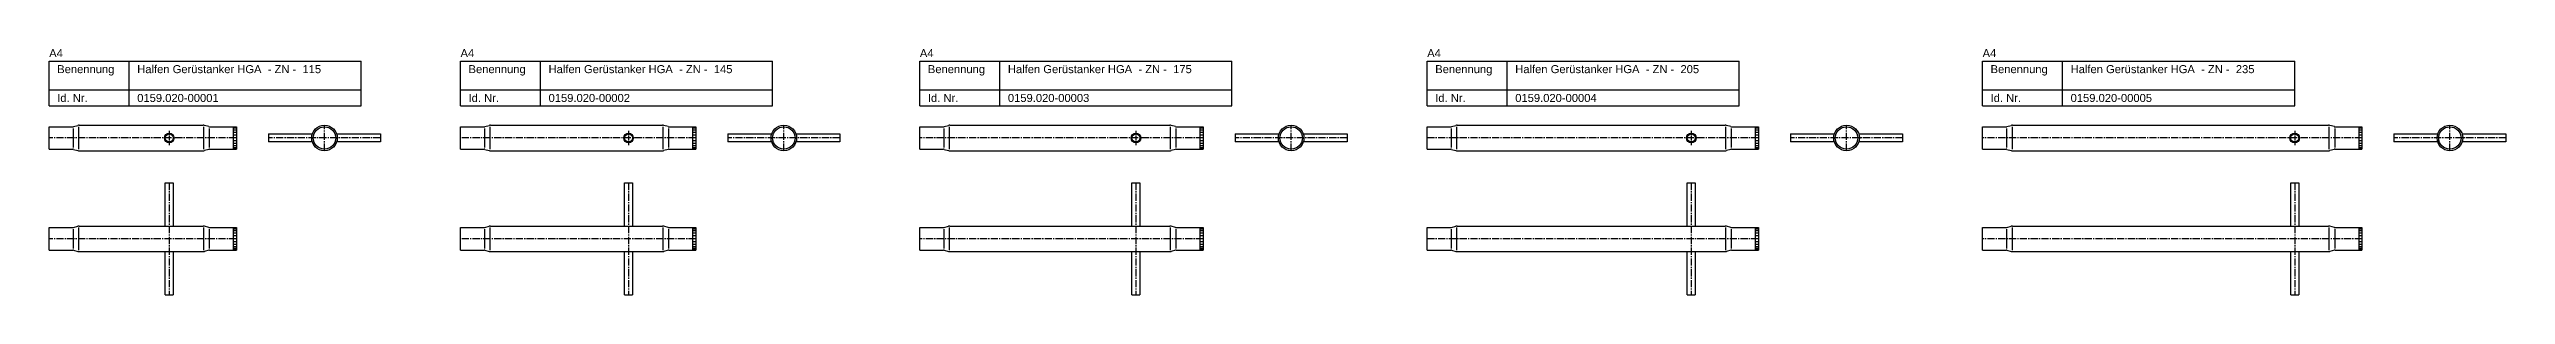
# Model space of a CAD drawing. Header units: millimetres. Extents: x -166 to 3147, y 65 to 219.
# Drawn here: x -166 to 1369, y 65 to 219 of the extents above; entities that cross this region are included whole.
import ezdxf

# ---------------------------------------------------------------- set-up
doc = ezdxf.new("R2010")
doc.units = ezdxf.units.MM
doc.linetypes.add('MITTE2', pattern=[1.125, 0.75, -0.125, 0.125, -0.125])
doc.layers.add('HALFEN', color=2, linetype='Continuous')
doc.styles.add('ARIAL50', font='ARIAL.TTF', dxfattribs={"height": 5})

msp = doc.modelspace()

# ---------------------------------------------------------------- linework, layer by layer
at = {"layer": 'HALFEN'}
for p, q in [((-165.7, 211.4), (29.3, 211.4)), ((-165.7, 183.4), (-165.7, 211.4)), ((-115.7, 183.4), (-115.7, 211.4)), ((29.3, 183.4), (29.3, 211.4)), ((91.3, 211.4), (286.3, 211.4)), ((91.3, 183.4), (91.3, 211.4)), ((141.3, 183.4), (141.3, 211.4)), ((286.3, 183.4), (286.3, 211.4)), ((378.3, 211.4), (573.3, 211.4)), ((378.3, 183.4), (378.3, 211.4)), ((428.3, 183.4), (428.3, 211.4)), ((573.3, 183.4), (573.3, 211.4)), ((695.3, 211.4), (890.3, 211.4)), ((695.3, 183.4), (695.3, 211.4)), ((745.3, 183.4), (745.3, 211.4)), ((890.3, 183.4), (890.3, 211.4)), ((1042.3, 211.4), (1237.3, 211.4)), ((1042.3, 183.4), (1042.3, 211.4)), ((1092.3, 183.4), (1092.3, 211.4)), ((1237.3, 183.4), (1237.3, 211.4)), ((-165.7, 193.4), (29.3, 193.4)), ((91.3, 193.4), (286.3, 193.4)), ((378.3, 193.4), (573.3, 193.4)), ((695.3, 193.4), (890.3, 193.4)), ((1042.3, 193.4), (1237.3, 193.4)), ((-165.7, 183.4), (29.3, 183.4)), ((-165.7, 170.4), (-151, 170.4)), ((-165.7, 156.4), (-165.7, 170.4)), ((-150.5, 170.5), (-147.8, 171.3)), ((-146.9, 171.4), (-69.6, 171.4)), ((-65.9, 170.5), (-68.7, 171.3)), ((-65.5, 170.4), (-48.7, 170.4)), ((-50.7, 170.4), (-50.7, 156.4)), ((-48.7, 170.4), (-48.7, 156.4)), ((91.3, 183.4), (286.3, 183.4)), ((91.3, 170.4), (106, 170.4)), ((91.3, 156.4), (91.3, 170.4)), ((106.5, 170.5), (109.2, 171.3)), ((110.1, 171.4), (217.4, 171.4)), ((221.1, 170.5), (218.3, 171.3)), ((221.5, 170.4), (238.3, 170.4)), ((236.3, 170.4), (236.3, 156.4)), ((238.3, 170.4), (238.3, 156.4)), ((378.3, 183.4), (573.3, 183.4)), ((378.3, 170.4), (393, 170.4)), ((378.3, 156.4), (378.3, 170.4)), ((393.5, 170.5), (396.2, 171.3)), ((397.1, 171.4), (534.4, 171.4)), ((538.1, 170.5), (535.3, 171.3)), ((538.5, 170.4), (555.3, 170.4)), ((553.3, 170.4), (553.3, 156.4)), ((555.3, 170.4), (555.3, 156.4)), ((695.3, 183.4), (890.3, 183.4)), ((695.3, 170.4), (710, 170.4)), ((695.3, 156.4), (695.3, 170.4)), ((710.5, 170.5), (713.2, 171.3)), ((714.1, 171.4), (881.4, 171.4)), ((885.1, 170.5), (882.3, 171.3)), ((885.5, 170.4), (902.3, 170.4)), ((900.3, 170.4), (900.3, 156.4)), ((902.3, 170.4), (902.3, 156.4)), ((1042.3, 183.4), (1237.3, 183.4)), ((1042.3, 170.4), (1057, 170.4)), ((1042.3, 156.4), (1042.3, 170.4)), ((1057.5, 170.5), (1060.2, 171.3)), ((1061.1, 171.4), (1258.4, 171.4)), ((1262.1, 170.5), (1259.3, 171.3)), ((1262.5, 170.4), (1279.3, 170.4)), ((1277.3, 170.4), (1277.3, 156.4)), ((1279.3, 170.4), (1279.3, 156.4)), ((-165.7, 156.4), (-151, 156.4)), ((-150.5, 156.3), (-147.8, 155.5)), ((-146.9, 155.4), (-69.6, 155.4)), ((-65.9, 156.3), (-68.7, 155.5)), ((-65.5, 156.4), (-48.7, 156.4)), ((-28.7, 165.9), (-1.7, 165.9)), ((-28.7, 165.9), (-28.7, 160.9)), ((-1.7, 160.9), (-28.7, 160.9)), ((14.3, 165.9), (41.3, 165.9)), ((41.3, 160.9), (14.3, 160.9)), ((41.3, 165.9), (41.3, 160.9)), ((91.3, 156.4), (106, 156.4)), ((106.5, 156.3), (109.2, 155.5)), ((110.1, 155.4), (217.4, 155.4)), ((221.1, 156.3), (218.3, 155.5)), ((221.5, 156.4), (238.3, 156.4)), ((258.3, 165.9), (285.3, 165.9)), ((258.3, 165.9), (258.3, 160.9)), ((285.3, 160.9), (258.3, 160.9)), ((301.3, 165.9), (328.3, 165.9)), ((328.3, 160.9), (301.3, 160.9)), ((328.3, 165.9), (328.3, 160.9)), ((378.3, 156.4), (393, 156.4)), ((393.5, 156.3), (396.2, 155.5)), ((397.1, 155.4), (534.4, 155.4)), ((538.1, 156.3), (535.3, 155.5)), ((538.5, 156.4), (555.3, 156.4)), ((575.3, 165.9), (602.3, 165.9)), ((575.3, 165.9), (575.3, 160.9)), ((602.3, 160.9), (575.3, 160.9)), ((618.3, 165.9), (645.3, 165.9)), ((645.3, 160.9), (618.3, 160.9)), ((645.3, 165.9), (645.3, 160.9)), ((695.3, 156.4), (710, 156.4)), ((710.5, 156.3), (713.2, 155.5)), ((714.1, 155.4), (881.4, 155.4)), ((885.1, 156.3), (882.3, 155.5)), ((885.5, 156.4), (902.3, 156.4)), ((922.3, 165.9), (949.3, 165.9)), ((922.3, 165.9), (922.3, 160.9)), ((949.3, 160.9), (922.3, 160.9)), ((965.3, 165.9), (992.3, 165.9)), ((992.3, 160.9), (965.3, 160.9)), ((992.3, 165.9), (992.3, 160.9)), ((1042.3, 156.4), (1057, 156.4)), ((1057.5, 156.3), (1060.2, 155.5)), ((1061.1, 155.4), (1258.4, 155.4)), ((1262.1, 156.3), (1259.3, 155.5)), ((1262.5, 156.4), (1279.3, 156.4)), ((1299.3, 165.9), (1326.3, 165.9)), ((1299.3, 165.9), (1299.3, 160.9)), ((1326.3, 160.9), (1299.3, 160.9)), ((1342.3, 165.9), (1369.3, 165.9)), ((1369.3, 160.9), (1342.3, 160.9)), ((1369.3, 165.9), (1369.3, 160.9)), ((-93.2, 135.4), (-88.2, 135.4)), ((-93.2, 108.4), (-93.2, 135.4)), ((-88.2, 135.4), (-88.2, 108.4)), ((193.8, 135.4), (198.8, 135.4)), ((193.8, 108.4), (193.8, 135.4)), ((198.8, 135.4), (198.8, 108.4)), ((510.8, 135.4), (515.8, 135.4)), ((510.8, 108.4), (510.8, 135.4)), ((515.8, 135.4), (515.8, 108.4)), ((857.8, 135.4), (862.8, 135.4)), ((857.8, 108.4), (857.8, 135.4)), ((862.8, 135.4), (862.8, 108.4)), ((1234.8, 135.4), (1239.8, 135.4)), ((1234.8, 108.4), (1234.8, 135.4)), ((1239.8, 135.4), (1239.8, 108.4)), ((-150.5, 107.5), (-147.8, 108.3)), ((-146.9, 108.4), (-69.6, 108.4)), ((-65.9, 107.5), (-68.7, 108.3)), ((106.5, 107.5), (109.2, 108.3)), ((110.1, 108.4), (217.4, 108.4)), ((221.1, 107.5), (218.3, 108.3)), ((393.5, 107.5), (396.2, 108.3)), ((397.1, 108.4), (534.4, 108.4)), ((538.1, 107.5), (535.3, 108.3)), ((710.5, 107.5), (713.2, 108.3)), ((714.1, 108.4), (881.4, 108.4)), ((885.1, 107.5), (882.3, 108.3)), ((1057.5, 107.5), (1060.2, 108.3)), ((1061.1, 108.4), (1258.4, 108.4)), ((1262.1, 107.5), (1259.3, 108.3)), ((-165.7, 107.4), (-151, 107.4)), ((-165.7, 93.4), (-165.7, 107.4)), ((-165.7, 93.4), (-151, 93.4)), ((-150.5, 93.3), (-147.8, 92.5)), ((-146.9, 92.4), (-69.6, 92.4)), ((-93.2, 65.4), (-93.2, 92.4)), ((-88.2, 92.4), (-88.2, 65.4)), ((-65.9, 93.3), (-68.7, 92.5)), ((-65.5, 107.4), (-48.7, 107.4)), ((-65.5, 93.4), (-48.7, 93.4)), ((-50.7, 107.4), (-50.7, 93.4)), ((-48.7, 107.4), (-48.7, 93.4)), ((91.3, 107.4), (106, 107.4)), ((91.3, 93.4), (91.3, 107.4)), ((91.3, 93.4), (106, 93.4)), ((106.5, 93.3), (109.2, 92.5)), ((110.1, 92.4), (217.4, 92.4)), ((193.8, 65.4), (193.8, 92.4)), ((198.8, 92.4), (198.8, 65.4)), ((221.1, 93.3), (218.3, 92.5)), ((221.5, 107.4), (238.3, 107.4)), ((221.5, 93.4), (238.3, 93.4)), ((236.3, 107.4), (236.3, 93.4)), ((238.3, 107.4), (238.3, 93.4)), ((378.3, 107.4), (393, 107.4)), ((378.3, 93.4), (378.3, 107.4)), ((378.3, 93.4), (393, 93.4)), ((393.5, 93.3), (396.2, 92.5)), ((397.1, 92.4), (534.4, 92.4)), ((510.8, 65.4), (510.8, 92.4)), ((515.8, 92.4), (515.8, 65.4)), ((538.1, 93.3), (535.3, 92.5)), ((538.5, 107.4), (555.3, 107.4)), ((538.5, 93.4), (555.3, 93.4)), ((553.3, 107.4), (553.3, 93.4)), ((555.3, 107.4), (555.3, 93.4)), ((695.3, 107.4), (710, 107.4)), ((695.3, 93.4), (695.3, 107.4)), ((695.3, 93.4), (710, 93.4)), ((710.5, 93.3), (713.2, 92.5)), ((714.1, 92.4), (881.4, 92.4)), ((857.8, 65.4), (857.8, 92.4)), ((862.8, 92.4), (862.8, 65.4)), ((885.1, 93.3), (882.3, 92.5)), ((885.5, 107.4), (902.3, 107.4)), ((885.5, 93.4), (902.3, 93.4)), ((900.3, 107.4), (900.3, 93.4)), ((902.3, 107.4), (902.3, 93.4)), ((1042.3, 107.4), (1057, 107.4)), ((1042.3, 93.4), (1042.3, 107.4)), ((1042.3, 93.4), (1057, 93.4)), ((1057.5, 93.3), (1060.2, 92.5)), ((1061.1, 92.4), (1258.4, 92.4)), ((1234.8, 65.4), (1234.8, 92.4)), ((1239.8, 92.4), (1239.8, 65.4)), ((1262.1, 93.3), (1259.3, 92.5)), ((1262.5, 107.4), (1279.3, 107.4)), ((1262.5, 93.4), (1279.3, 93.4)), ((1277.3, 107.4), (1277.3, 93.4)), ((1279.3, 107.4), (1279.3, 93.4)), ((-93.2, 65.4), (-88.2, 65.4)), ((193.8, 65.4), (198.8, 65.4)), ((510.8, 65.4), (515.8, 65.4)), ((857.8, 65.4), (862.8, 65.4)), ((1234.8, 65.4), (1239.8, 65.4))]:
    msp.add_line(p, q, dxfattribs=at)
at = {"layer": 'HALFEN', "color": 1}
for p, q in [((-150.7, 169.4), (-150.7, 157.4)), ((-147.3, 170.4), (-147.3, 156.4)), ((-69.1, 156.4), (-69.1, 170.4)), ((-65.7, 169.4), (-65.7, 157.4)), ((-49, 170.2), (-50.4, 170.2)), ((-49, 169.5), (-50.4, 169.5)), ((106.3, 169.4), (106.3, 157.4)), ((109.7, 170.4), (109.7, 156.4)), ((217.9, 156.4), (217.9, 170.4)), ((221.3, 169.4), (221.3, 157.4)), ((238, 170.2), (236.6, 170.2)), ((238, 169.5), (236.6, 169.5)), ((393.3, 169.4), (393.3, 157.4)), ((396.7, 170.4), (396.7, 156.4)), ((534.9, 156.4), (534.9, 170.4)), ((538.3, 169.4), (538.3, 157.4)), ((555, 170.2), (553.6, 170.2)), ((555, 169.5), (553.6, 169.5)), ((710.3, 169.4), (710.3, 157.4)), ((713.7, 170.4), (713.7, 156.4)), ((881.9, 156.4), (881.9, 170.4)), ((885.3, 169.4), (885.3, 157.4)), ((902, 170.2), (900.6, 170.2)), ((902, 169.5), (900.6, 169.5)), ((1057.3, 169.4), (1057.3, 157.4)), ((1060.7, 170.4), (1060.7, 156.4)), ((1258.9, 156.4), (1258.9, 170.4)), ((1262.3, 169.4), (1262.3, 157.4)), ((1279, 170.2), (1277.6, 170.2)), ((1279, 169.5), (1277.6, 169.5)), ((-49, 168.3), (-50.4, 168.3)), ((-49, 166.9), (-50.4, 166.9)), ((-49, 165.2), (-50.4, 165.2)), ((-49, 161.6), (-50.4, 161.6)), ((-49, 159.9), (-50.4, 159.9)), ((-49, 158.4), (-50.4, 158.4)), ((-49, 157.3), (-50.4, 157.3)), ((-49, 156.6), (-50.4, 156.6)), ((238, 168.3), (236.6, 168.3)), ((238, 166.9), (236.6, 166.9)), ((238, 165.2), (236.6, 165.2)), ((238, 161.6), (236.6, 161.6)), ((238, 159.9), (236.6, 159.9)), ((238, 158.4), (236.6, 158.4)), ((238, 157.3), (236.6, 157.3)), ((238, 156.6), (236.6, 156.6)), ((555, 168.3), (553.6, 168.3)), ((555, 166.9), (553.6, 166.9)), ((555, 165.2), (553.6, 165.2)), ((555, 161.6), (553.6, 161.6)), ((555, 159.9), (553.6, 159.9)), ((555, 158.4), (553.6, 158.4)), ((555, 157.3), (553.6, 157.3)), ((555, 156.6), (553.6, 156.6)), ((902, 168.3), (900.6, 168.3)), ((902, 166.9), (900.6, 166.9)), ((902, 165.2), (900.6, 165.2)), ((902, 161.6), (900.6, 161.6)), ((902, 159.9), (900.6, 159.9)), ((902, 158.4), (900.6, 158.4)), ((902, 157.3), (900.6, 157.3)), ((902, 156.6), (900.6, 156.6)), ((1279, 168.3), (1277.6, 168.3)), ((1279, 166.9), (1277.6, 166.9)), ((1279, 165.2), (1277.6, 165.2)), ((1279, 161.6), (1277.6, 161.6)), ((1279, 159.9), (1277.6, 159.9)), ((1279, 158.4), (1277.6, 158.4)), ((1279, 157.3), (1277.6, 157.3)), ((1279, 156.6), (1277.6, 156.6)), ((-150.7, 106.4), (-150.7, 94.4)), ((-147.3, 107.4), (-147.3, 93.4)), ((-69.1, 93.4), (-69.1, 107.4)), ((-65.7, 106.4), (-65.7, 94.4)), ((-49, 107.2), (-50.4, 107.2)), ((-49, 106.5), (-50.4, 106.5)), ((-49, 105.3), (-50.4, 105.3)), ((-49, 103.9), (-50.4, 103.9)), ((-49, 102.2), (-50.4, 102.2)), ((-49, 98.6), (-50.4, 98.6)), ((-49, 96.9), (-50.4, 96.9)), ((-49, 95.4), (-50.4, 95.4)), ((-49, 94.3), (-50.4, 94.3)), ((-49, 93.6), (-50.4, 93.6)), ((106.3, 106.4), (106.3, 94.4)), ((109.7, 107.4), (109.7, 93.4)), ((217.9, 93.4), (217.9, 107.4)), ((221.3, 106.4), (221.3, 94.4)), ((238, 107.2), (236.6, 107.2)), ((238, 106.5), (236.6, 106.5)), ((238, 105.3), (236.6, 105.3)), ((238, 103.9), (236.6, 103.9)), ((238, 102.2), (236.6, 102.2)), ((238, 98.6), (236.6, 98.6)), ((238, 96.9), (236.6, 96.9)), ((238, 95.4), (236.6, 95.4)), ((238, 94.3), (236.6, 94.3)), ((238, 93.6), (236.6, 93.6)), ((393.3, 106.4), (393.3, 94.4)), ((396.7, 107.4), (396.7, 93.4)), ((534.9, 93.4), (534.9, 107.4)), ((538.3, 106.4), (538.3, 94.4)), ((555, 107.2), (553.6, 107.2)), ((555, 106.5), (553.6, 106.5)), ((555, 105.3), (553.6, 105.3)), ((555, 103.9), (553.6, 103.9)), ((555, 102.2), (553.6, 102.2)), ((555, 98.6), (553.6, 98.6)), ((555, 96.9), (553.6, 96.9)), ((555, 95.4), (553.6, 95.4)), ((555, 94.3), (553.6, 94.3)), ((555, 93.6), (553.6, 93.6)), ((710.3, 106.4), (710.3, 94.4)), ((713.7, 107.4), (713.7, 93.4)), ((881.9, 93.4), (881.9, 107.4)), ((885.3, 106.4), (885.3, 94.4)), ((902, 107.2), (900.6, 107.2)), ((902, 106.5), (900.6, 106.5)), ((902, 105.3), (900.6, 105.3)), ((902, 103.9), (900.6, 103.9)), ((902, 102.2), (900.6, 102.2)), ((902, 98.6), (900.6, 98.6)), ((902, 96.9), (900.6, 96.9)), ((902, 95.4), (900.6, 95.4)), ((902, 94.3), (900.6, 94.3)), ((902, 93.6), (900.6, 93.6)), ((1057.3, 106.4), (1057.3, 94.4)), ((1060.7, 107.4), (1060.7, 93.4)), ((1258.9, 93.4), (1258.9, 107.4)), ((1262.3, 106.4), (1262.3, 94.4)), ((1279, 107.2), (1277.6, 107.2)), ((1279, 106.5), (1277.6, 106.5)), ((1279, 105.3), (1277.6, 105.3)), ((1279, 103.9), (1277.6, 103.9)), ((1279, 102.2), (1277.6, 102.2)), ((1279, 98.6), (1277.6, 98.6)), ((1279, 96.9), (1277.6, 96.9)), ((1279, 95.4), (1277.6, 95.4)), ((1279, 94.3), (1277.6, 94.3)), ((1279, 93.6), (1277.6, 93.6))]:
    msp.add_line(p, q, dxfattribs=at)
at = {"layer": 'HALFEN', "color": 1, "linetype": 'MITTE2', "ltscale": 6}
for p, q in [((6.3, 155.4), (6.3, 171.4)), ((293.3, 155.4), (293.3, 171.4)), ((610.3, 155.4), (610.3, 171.4)), ((957.3, 155.4), (957.3, 171.4)), ((1334.3, 155.4), (1334.3, 171.4)), ((-48.7, 163.4), (-165.7, 163.4)), ((41.3, 163.4), (-28.7, 163.4)), ((238.3, 163.4), (91.3, 163.4)), ((328.3, 163.4), (258.3, 163.4)), ((555.3, 163.4), (378.3, 163.4)), ((645.3, 163.4), (575.3, 163.4)), ((902.3, 163.4), (695.3, 163.4)), ((992.3, 163.4), (922.3, 163.4)), ((1279.3, 163.4), (1042.3, 163.4)), ((1369.3, 163.4), (1299.3, 163.4)), ((-90.7, 135.4), (-90.7, 65.4)), ((196.3, 135.4), (196.3, 65.4)), ((513.3, 135.4), (513.3, 65.4)), ((860.3, 135.4), (860.3, 65.4)), ((1237.3, 135.4), (1237.3, 65.4)), ((-48.7, 100.4), (-165.7, 100.4)), ((238.3, 100.4), (91.3, 100.4)), ((555.3, 100.4), (378.3, 100.4)), ((902.3, 100.4), (695.3, 100.4)), ((1279.3, 100.4), (1042.3, 100.4))]:
    msp.add_line(p, q, dxfattribs=at)
at = {"layer": 'HALFEN', "color": 1, "linetype": 'MITTE2', "ltscale": 3}
for p, q in [((-90.7, 167.9), (-90.7, 158.9)), ((196.3, 167.9), (196.3, 158.9)), ((513.3, 167.9), (513.3, 158.9)), ((860.3, 167.9), (860.3, 158.9)), ((1237.3, 167.9), (1237.3, 158.9))]:
    msp.add_line(p, q, dxfattribs=at)
at = {"layer": 'HALFEN'}
for centre, radius in [((6.3, 163.4), 8), ((6.3, 163.4), 7), ((293.3, 163.4), 8), ((293.3, 163.4), 7), ((610.3, 163.4), 8), ((610.3, 163.4), 7), ((957.3, 163.4), 8), ((957.3, 163.4), 7), ((1334.3, 163.4), 8), ((1334.3, 163.4), 7), ((-90.7, 163.4), 3), ((-90.7, 163.4), 2.5), ((196.3, 163.4), 3), ((196.3, 163.4), 2.5), ((513.3, 163.4), 3), ((513.3, 163.4), 2.5), ((860.3, 163.4), 3), ((860.3, 163.4), 2.5), ((1237.3, 163.4), 3), ((1237.3, 163.4), 2.5)]:
    msp.add_circle(centre, radius, dxfattribs=at)
for centre, radius, start, end in [((-151, 171.9), 1.5, 270, 286.3808), ((-146.9, 168.4), 3, 90, 106.3808), ((-69.6, 168.4), 3, 73.6192, 90), ((-65.5, 171.9), 1.5, 253.6192, 270), ((106, 171.9), 1.5, 270, 286.3808), ((110.1, 168.4), 3, 90, 106.3808), ((217.4, 168.4), 3, 73.6192, 90), ((221.5, 171.9), 1.5, 253.6192, 270), ((393, 171.9), 1.5, 270, 286.3808), ((397.1, 168.4), 3, 90, 106.3808), ((534.4, 168.4), 3, 73.6192, 90), ((538.5, 171.9), 1.5, 253.6192, 270), ((710, 171.9), 1.5, 270, 286.3808), ((714.1, 168.4), 3, 90, 106.3808), ((881.4, 168.4), 3, 73.6192, 90), ((885.5, 171.9), 1.5, 253.6192, 270), ((1057, 171.9), 1.5, 270, 286.3808), ((1061.1, 168.4), 3, 90, 106.3808), ((1258.4, 168.4), 3, 73.6192, 90), ((1262.5, 171.9), 1.5, 253.6192, 270), ((-151, 154.9), 1.5, 73.6192, 90), ((-146.9, 158.4), 3, 253.6192, 270), ((-69.6, 158.4), 3, 270, 286.3808), ((-65.5, 154.9), 1.5, 90, 106.3808), ((106, 154.9), 1.5, 73.6192, 90), ((110.1, 158.4), 3, 253.6192, 270), ((217.4, 158.4), 3, 270, 286.3808), ((221.5, 154.9), 1.5, 90, 106.3808), ((393, 154.9), 1.5, 73.6192, 90), ((397.1, 158.4), 3, 253.6192, 270), ((534.4, 158.4), 3, 270, 286.3808), ((538.5, 154.9), 1.5, 90, 106.3808), ((710, 154.9), 1.5, 73.6192, 90), ((714.1, 158.4), 3, 253.6192, 270), ((881.4, 158.4), 3, 270, 286.3808), ((885.5, 154.9), 1.5, 90, 106.3808), ((1057, 154.9), 1.5, 73.6192, 90), ((1061.1, 158.4), 3, 253.6192, 270), ((1258.4, 158.4), 3, 270, 286.3808), ((1262.5, 154.9), 1.5, 90, 106.3808), ((-151, 108.9), 1.5, 270, 286.3808), ((-146.9, 105.4), 3, 90, 106.3808), ((-69.6, 105.4), 3, 73.6192, 90), ((-65.5, 108.9), 1.5, 253.6192, 270), ((106, 108.9), 1.5, 270, 286.3808), ((110.1, 105.4), 3, 90, 106.3808), ((217.4, 105.4), 3, 73.6192, 90), ((221.5, 108.9), 1.5, 253.6192, 270), ((393, 108.9), 1.5, 270, 286.3808), ((397.1, 105.4), 3, 90, 106.3808), ((534.4, 105.4), 3, 73.6192, 90), ((538.5, 108.9), 1.5, 253.6192, 270), ((710, 108.9), 1.5, 270, 286.3808), ((714.1, 105.4), 3, 90, 106.3808), ((881.4, 105.4), 3, 73.6192, 90), ((885.5, 108.9), 1.5, 253.6192, 270), ((1057, 108.9), 1.5, 270, 286.3808), ((1061.1, 105.4), 3, 90, 106.3808), ((1258.4, 105.4), 3, 73.6192, 90), ((1262.5, 108.9), 1.5, 253.6192, 270), ((-151, 91.9), 1.5, 73.6192, 90), ((-146.9, 95.4), 3, 253.6192, 270), ((-69.6, 95.4), 3, 270, 286.3808), ((-65.5, 91.9), 1.5, 90, 106.3808), ((106, 91.9), 1.5, 73.6192, 90), ((110.1, 95.4), 3, 253.6192, 270), ((217.4, 95.4), 3, 270, 286.3808), ((221.5, 91.9), 1.5, 90, 106.3808), ((393, 91.9), 1.5, 73.6192, 90), ((397.1, 95.4), 3, 253.6192, 270), ((534.4, 95.4), 3, 270, 286.3808), ((538.5, 91.9), 1.5, 90, 106.3808), ((710, 91.9), 1.5, 73.6192, 90), ((714.1, 95.4), 3, 253.6192, 270), ((881.4, 95.4), 3, 270, 286.3808), ((885.5, 91.9), 1.5, 90, 106.3808), ((1057, 91.9), 1.5, 73.6192, 90), ((1061.1, 95.4), 3, 253.6192, 270), ((1258.4, 95.4), 3, 270, 286.3808), ((1262.5, 91.9), 1.5, 90, 106.3808)]:
    msp.add_arc(centre, radius, start, end, dxfattribs=at)

# ---------------------------------------------------------------- texts
at = {"layer": 'HALFEN', "style": 'ARIAL50'}
for s, p in [('A4', (-165.7, 213.9)), ('A4', (91.3, 213.9)), ('A4', (378.3, 213.9)), ('A4', (695.3, 213.9)), ('A4', (1042.3, 213.9)), ('Benennung', (-160.7, 203.9)), ('Halfen Gerüstanker HGA  - ZN -  115', (-110.7, 203.9)), ('Benennung', (96.3, 203.9)), ('Halfen Gerüstanker HGA  - ZN -  145', (146.3, 203.9)), ('Benennung', (383.3, 203.9)), ('Halfen Gerüstanker HGA  - ZN -  175', (433.3, 203.9)), ('Benennung', (700.3, 203.9)), ('Halfen Gerüstanker HGA  - ZN -  205', (750.3, 203.9)), ('Benennung', (1047.3, 203.9)), ('Halfen Gerüstanker HGA  - ZN -  235', (1097.3, 203.9)), ('Id. Nr.', (-160.7, 185.9)), ('0159.020-00001', (-110.7, 185.9)), ('Id. Nr.', (96.3, 185.9)), ('0159.020-00002', (146.3, 185.9)), ('Id. Nr.', (383.3, 185.9)), ('0159.020-00003', (433.3, 185.9)), ('Id. Nr.', (700.3, 185.9)), ('0159.020-00004', (750.3, 185.9)), ('Id. Nr.', (1047.3, 185.9)), ('0159.020-00005', (1097.3, 185.9))]:
    msp.add_text(s, height=5, dxfattribs=at).set_placement(p)

doc.saveas('drawing.dxf')
